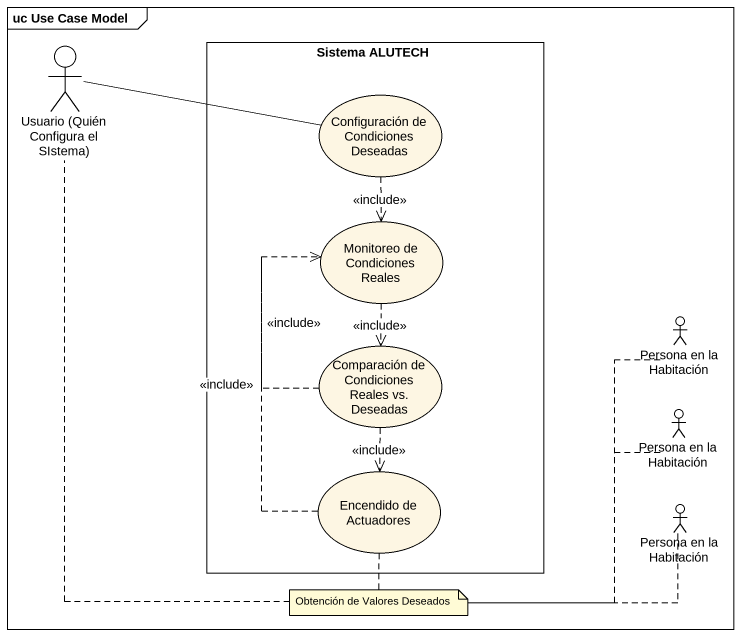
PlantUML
@startuml
mainframe uc Use Case Model
actor "Usuario (Quién Configura el SIstema)" as Usuario_Quién_Configura_el
rectangle "Sistema ALUTECH" as Sistema_ALUTECH {
  usecase "Configuración de Condiciones Deseadas" as Configuración_de
  usecase "Monitoreo de Condiciones Reales" as Monitoreo_de_Condiciones
  usecase "Comparación de Condiciones Reales vs. Deseadas" as Comparación_de_Condiciones
  usecase "Encendido de Actuadores" as Encendido_de_Actuadores
}
actor "Persona en la Habitación" as Persona_en_la_Habitación
actor "Persona en la Habitación" as Persona_en_la_Habitación_2
actor "Persona en la Habitación" as Persona_en_la_Habitación_3
Usuario_Quién_Configura_el -right- Configuración_de
Configuración_de ..> Monitoreo_de_Condiciones : <<include>>
Monitoreo_de_Condiciones ..> Comparación_de_Condiciones : <<include>>
Comparación_de_Condiciones .up.> Monitoreo_de_Condiciones : <<include>>
Comparación_de_Condiciones ..> Encendido_de_Actuadores : <<include>>
Encendido_de_Actuadores .up.> Monitoreo_de_Condiciones : <<include>>
note as N1
  Obtención de Valores Deseados
end note
N1 .. Encendido_de_Actuadores
N1 .. Persona_en_la_Habitación_3
N1 .. Persona_en_la_Habitación_2
N1 .. Persona_en_la_Habitación
N1 .. Usuario_Quién_Configura_el
@enduml
